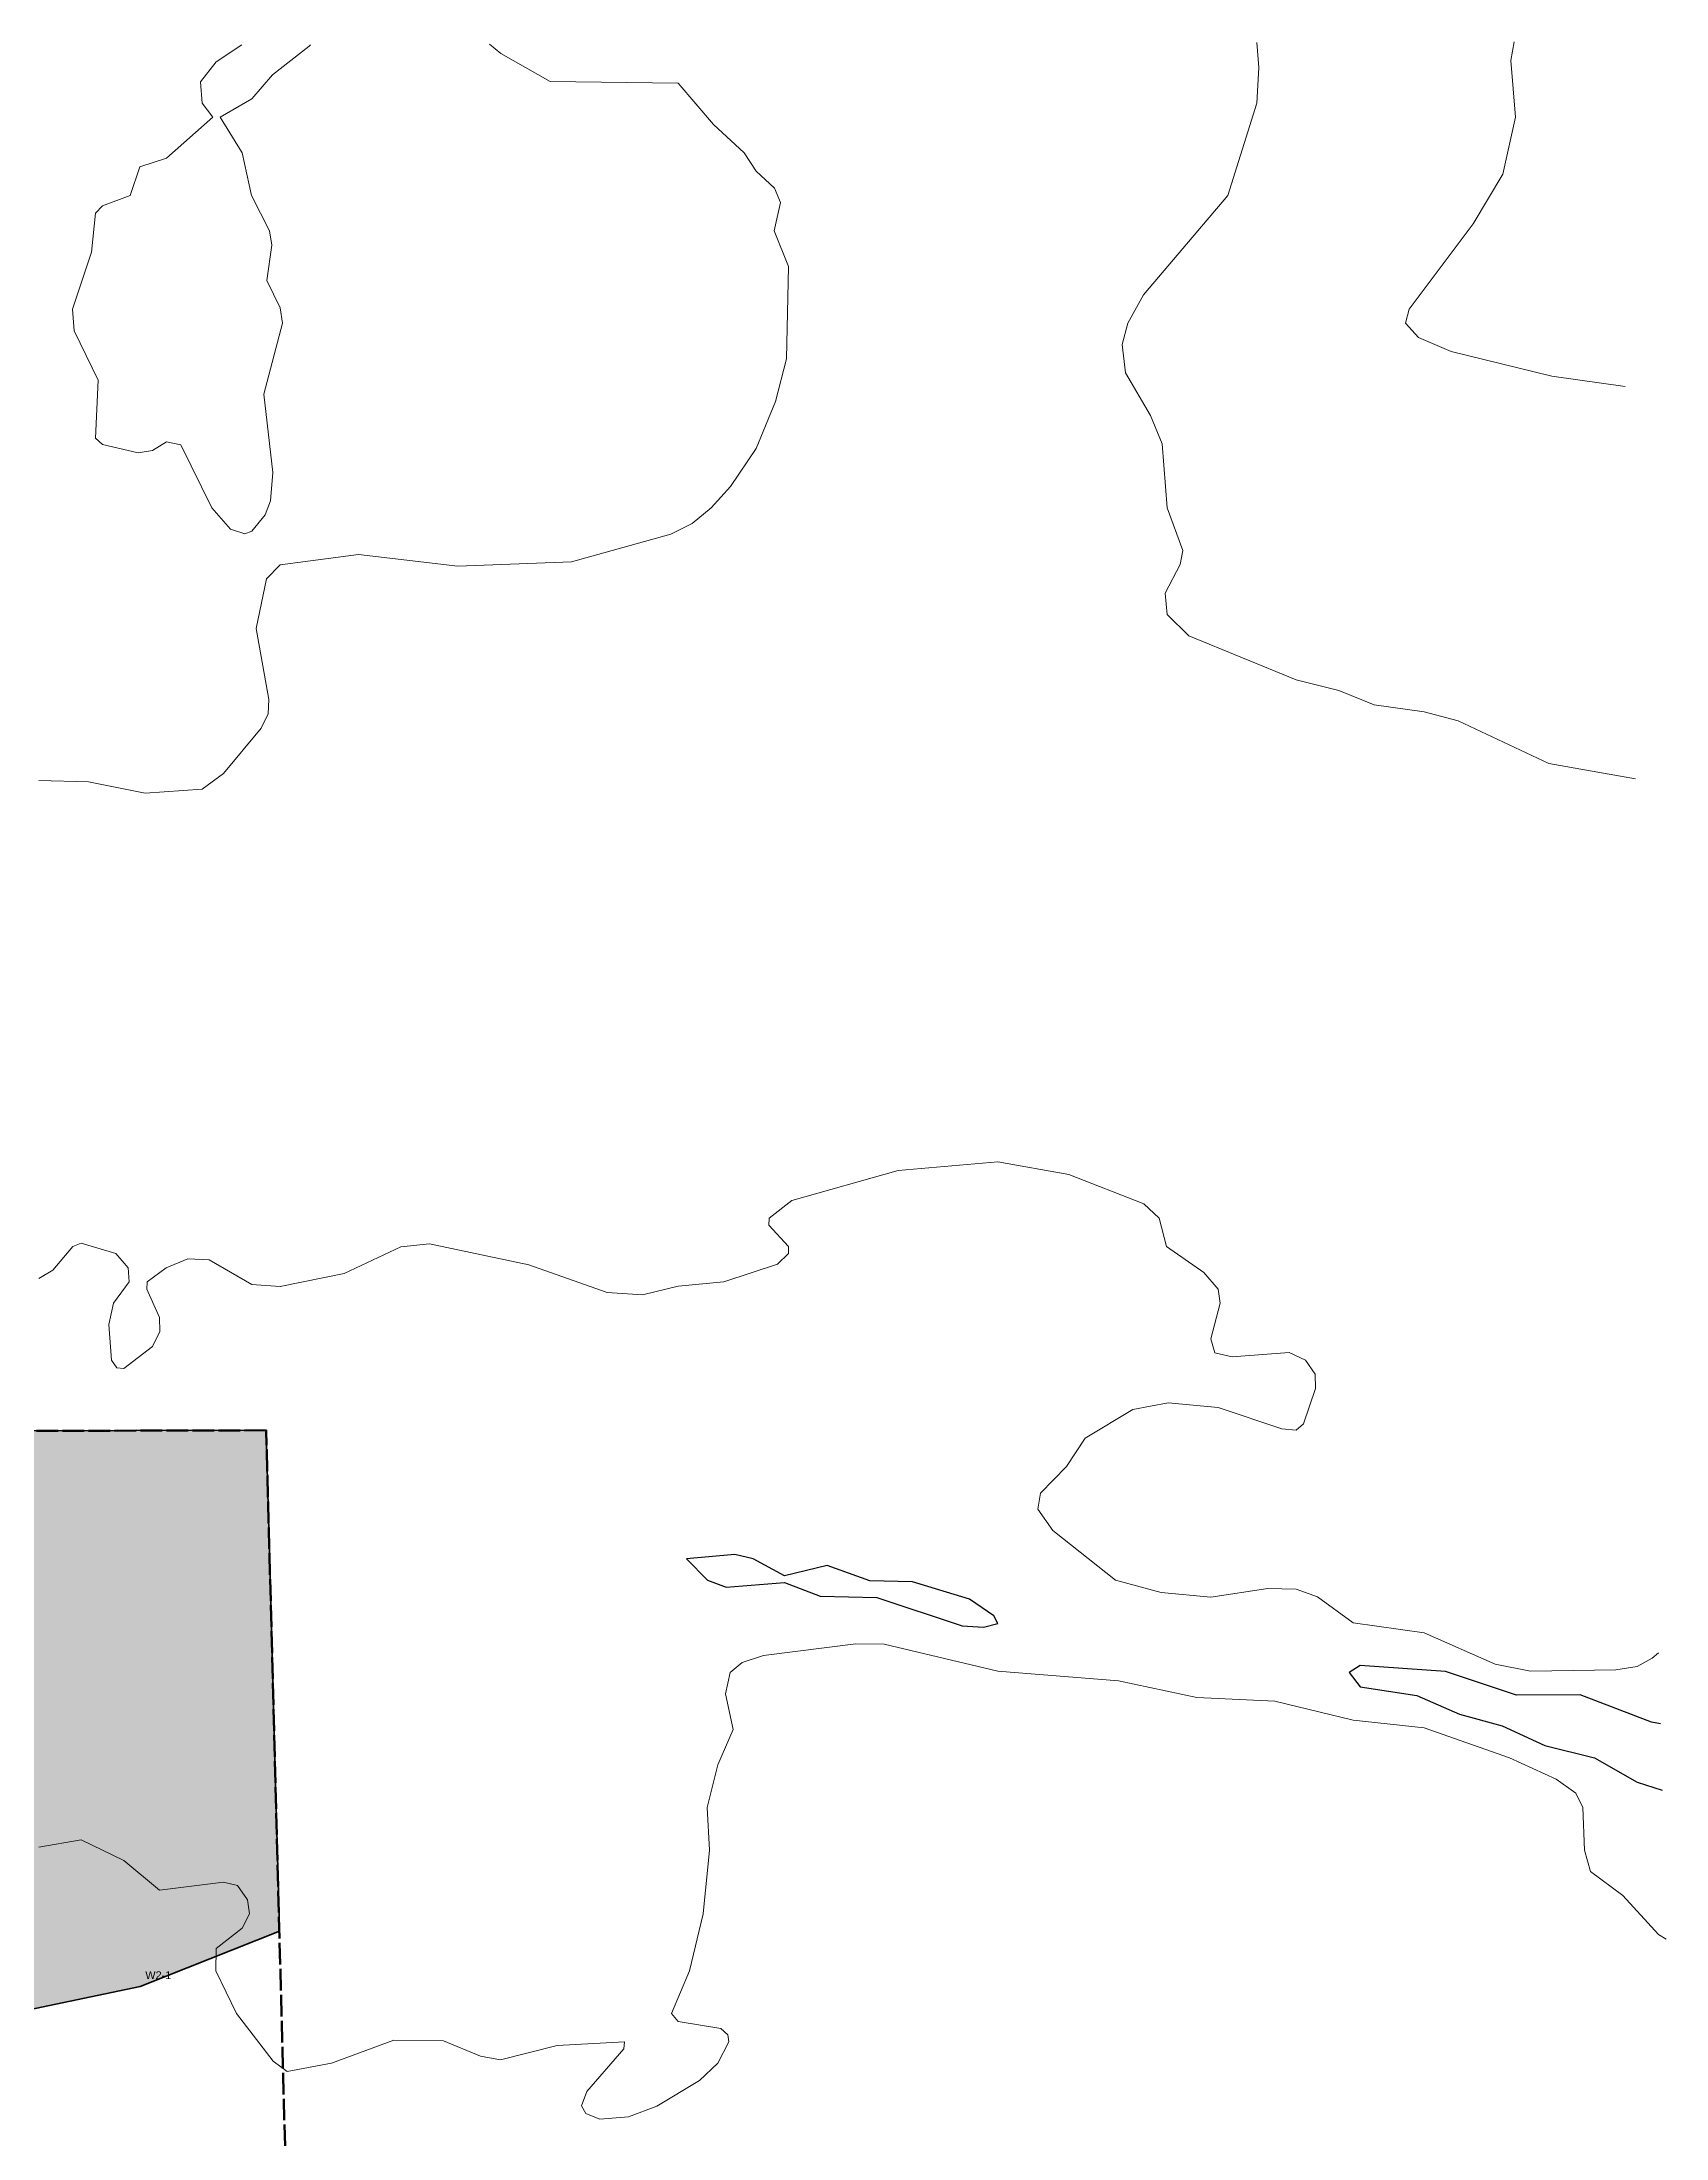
# Model space of a CAD drawing. Extents: x 2962410 to 2964430, y 489634 to 491632.
# Drawn here: x 2964017 to 2964391.9, y 491108.6 to 491592.8 of the extents above; entities that cross this region are included whole.
import ezdxf
from ezdxf.enums import TextEntityAlignment as Align

# ---------------------------------------------------------------- set-up
doc = ezdxf.new("R2010")
doc.units = 21
doc.header["$LTSCALE"] = 10
doc.header["$MEASUREMENT"] = 0
doc.linetypes.add('DASHED', pattern=[0.6, 0.5, -0.1])
for name, color, linetype, lineweight in [('TOPO-CONTOUR-MAJOR', 34, 'CONTINUOUS', 30), ('TOPO-CONTOUR-MINOR', 36, 'CONTINUOUS', 13), ('WETL-FLAG', 2, 'CONTINUOUS', 13), ('WETL-FLAG-ID', 8, 'CONTINUOUS', 13), ('WETL-REVIEW-AREA', 1, 'DASHED', 50), ('WETL-WETLAND-SHRUBCARR', 2, 'CONTINUOUS', 35)]:
    doc.layers.add(name, color=color, linetype=linetype, lineweight=lineweight)
doc.layers.add('WETL-WETLAND-HATCH', color=82, linetype='CONTINUOUS', lineweight=13, transparency=0.65)
doc.styles.add('LABEL', font='arial.ttf')

msp = doc.modelspace()

# ---------------------------------------------------------------- hatches: boundary and pattern name
at = {"layer": 'WETL-WETLAND-HATCH'}
h = msp.add_hatch(color=256, dxfattribs=at)
h.dxf.hatch_style = 1
h.paths.add_polyline_path([(2964039.62, 491143.6), (2963995.85, 491134.5), (2963961.18, 491141.51), (2963926.66, 491147.7), (2963925.8, 491147.11), (2963916.63, 491156.54), (2963914.95, 491158.19), (2963911.68, 491161.14), (2963910.1, 491162.43), (2963907.05, 491164.67), (2963904.14, 491166.43), (2963902.58, 491167.14), (2963900.9, 491167.76), (2963899.08, 491168.27), (2963897.14, 491168.68), (2963895.08, 491168.99), (2963892.89, 491169.2), (2963890.57, 491169.3), (2963885.75, 491169.25), (2963881.21, 491169), (2963879.04, 491168.8), (2963874.92, 491168.25), (2963871.08, 491167.49), (2963868.04, 491167.01), (2963858.55, 491165.81), (2963844.47, 491164.29), (2963814.77, 491161.43), (2963795.59, 491159.44), (2963780.3, 491157.56), (2963774.1, 491156.66), (2963768.88, 491155.79), (2963764.63, 491154.94), (2963758.25, 491153.28), (2963752.58, 491151.51), (2963747.63, 491149.64), (2963743.4, 491147.66), (2963741.56, 491146.64), (2963739.64, 491145.33), (2963737.64, 491143.74), (2963735.56, 491141.87), (2963733.41, 491139.72), (2963731.18, 491137.28), (2963728.87, 491134.57), (2963726.49, 491131.57), (2963724.03, 491128.29), (2963721.62, 491124.78), (2963719.26, 491121.04), (2963716.96, 491117.06), (2963714.7, 491112.86), (2963712.5, 491108.43), (2963710.34, 491103.76), (2963708.24, 491098.87), (2963704.32, 491088.87), (2963702.63, 491084.25), (2963699.78, 491075.78), (2963698.63, 491071.93), (2963697.65, 491068.33), (2963696.86, 491064.98), (2963696.24, 491061.89), (2963695.7, 491057.9), (2963695.24, 491052.99), (2963694.85, 491047.18), (2963694.54, 491040.46), (2963694.16, 491024.29), (2963694.06, 490995.3), (2963693.92, 490980.39), (2963693.82, 490974.67), (2963693.53, 490966.71), (2963693.34, 490964.46), (2963692.89, 490962.26), (2963691.99, 490958.72), (2963690.83, 490954.91), (2963689.34, 490950.95), (2963687.4, 490947.06), (2963685.03, 490943.26), (2963683.09, 490940.8), (2963681.98, 490939.6), (2963680.79, 490938.41), (2963678.13, 490936.1), (2963675.11, 490933.86), (2963672.09, 490931.9), (2963670.62, 490931.05), (2963667.75, 490929.59), (2963666.36, 490928.99), (2963663.65, 490928.04), (2963662.04, 490927.67), (2963660.15, 490927.34), (2963657.99, 490927.07), (2963652.86, 490926.7), (2963649.89, 490926.59), (2963643.12, 490926.53), (2963639.23, 490926.74), (2963634.98, 490927.15), (2963630.36, 490927.76), (2963625.38, 490928.58), (2963620.04, 490929.61), (2963614.32, 490930.83), (2963608.24, 490932.27), (2963590.18, 490936.72), (2963584.99, 490937.9), (2963575.89, 490939.8), (2963568.48, 490941.08), (2963565.4, 490941.49), (2963560.93, 490941.9), (2963547.78, 490942.72), (2963529.04, 490943.54), (2963467.15, 490945.52), (2963450.84, 490946.16), (2963441.5, 490946.7), (2963439.44, 490946.93), (2963439.13, 490947.14), (2963437.38, 490947.32), (2963429.54, 490947.6), (2963406.95, 490947.83), (2963373.81, 490947.8), (2963355.05, 490947.55), (2963347.17, 490947.34), (2963334.38, 490946.78), (2963329.48, 490946.42), (2963321.48, 490945.52), (2963312.77, 490944.31), (2963308.15, 490943.59), (2963298.38, 490941.92), (2963287.89, 490939.95), (2963278, 490937.82), (2963273.44, 490936.72), (2963265.08, 490934.44), (2963261.29, 490933.26), (2963257.75, 490932.06), (2963251.24, 490929.52), (2963244.93, 490926.67), (2963238.83, 490923.52), (2963232.94, 490920.06), (2963227.4, 490916.42), (2963222.69, 490912.99), (2963218.79, 490909.76), (2963217.15, 490908.22), (2963215.72, 490906.73), (2963213.31, 490903.81), (2963211.1, 490900.69), (2963209.1, 490897.35), (2963207.31, 490893.82), (2963206.49, 490891.97), (2963205.75, 490889.97), (2963205.08, 490887.82), (2963204.49, 490885.51), (2963203.98, 490883.05), (2963203.18, 490877.68), (2963202.7, 490871.69), (2963202.62, 490868.72), (2963202.67, 490865.85), (2963202.85, 490863.08), (2963203.16, 490860.42), (2963203.59, 490857.86), (2963204.16, 490855.39), (2963204.85, 490853.04), (2963205.67, 490850.78), (2963206.62, 490848.55), (2963207.7, 490846.34), (2963208.9, 490844.16), (2963210.23, 490842.01), (2963211.69, 490839.88), (2963213.28, 490837.78), (2963215, 490835.71), (2963216.84, 490833.66), (2963220.27, 490830.06), (2963223.35, 490827.15), (2963224.75, 490825.95), (2963226.07, 490824.91), (2963229.66, 490822.54), (2963230.93, 490821.6), (2963233.68, 490819.37), (2963236.68, 490816.66), (2963241.49, 490811.87), (2963244.19, 490808.9), (2963246.39, 490806.19), (2963248.08, 490803.76), (2963248.73, 490802.64), (2963249.28, 490801.35), (2963249.72, 490799.89), (2963250.05, 490798.26), (2963250.27, 490796.45), (2963250.39, 490794.46), (2963250.4, 490792.3), (2963250.09, 490787.46), (2963249.74, 490785.1), (2963249.25, 490782.88), (2963248.62, 490780.8), (2963247.85, 490778.87), (2963246.94, 490777.08), (2963245.88, 490775.43), (2963244.69, 490773.92), (2963243.35, 490772.56), (2963241.83, 490771.26), (2963240.14, 490770.02), (2963238.26, 490768.85), (2963236.21, 490767.73), (2963233.97, 490766.68), (2963231.56, 490765.7), (2963228.97, 490764.77), (2963226.2, 490763.91), (2963220.29, 490762.36), (2963213.89, 490761.03), (2963207, 490759.92), (2963199.62, 490759.03), (2963195.44, 490758.69), (2963190.83, 490758.43), (2963180.3, 490758.14), (2963168.04, 490758.16), (2963154.06, 490758.5), (2963140.92, 490759.14), (2963134.99, 490759.57), (2963129.49, 490760.09), (2963124.42, 490760.68), (2963119.77, 490761.34), (2963115.55, 490762.09), (2963111.76, 490762.91), (2963107.7, 490763.62), (2963103.38, 490764.24), (2963098.79, 490764.75), (2963093.94, 490765.16), (2963088.82, 490765.47), (2963083.44, 490765.67), (2963077.79, 490765.77), (2963066.26, 490765.7), (2963060.94, 490765.55), (2963051.19, 490765.01), (2963046.76, 490764.63), (2963042.63, 490764.17), (2963028.03, 490761.96), (2963020.57, 490761.09), (2963012.89, 490760.42), (2963008.97, 490760.16), (2963005, 490759.95), (2963001.22, 490759.84), (2962997.65, 490759.85), (2962994.27, 490759.95), (2962991.1, 490760.17), (2962988.13, 490760.49), (2962985.35, 490760.91), (2962982.78, 490761.44), (2962980.41, 490762.08), (2962975.37, 490763.75), (2962969.92, 490765.95), (2962967.05, 490767.25), (2962961.01, 490770.25), (2962957.84, 490771.95), (2962954.85, 490773.68), (2962952.06, 490775.42), (2962949.45, 490777.19), (2962947.03, 490778.97), (2962944.8, 490780.78), (2962942.76, 490782.61), (2962940.91, 490784.47), (2962939.24, 490786.34), (2962937.5, 490788.55), (2962935.68, 490791.11), (2962933.78, 490793.99), (2962931.8, 490797.22), (2962929.74, 490800.78), (2962925.4, 490808.93), (2962920.92, 490818.03), (2962918.83, 490822.5), (2962916.86, 490826.92), (2962913.22, 490835.61), (2962910, 490844.08), (2962908.55, 490848.24), (2962907.15, 490852.82), (2962905.8, 490857.83), (2962904.51, 490863.26), (2962903.26, 490869.12), (2962902.07, 490875.4), (2962900.94, 490882.1), (2962897.63, 490904.71), (2962896.3, 490912.99), (2962893.16, 490930.64), (2962889.41, 490949.75), (2962885.06, 490970.3), (2962882.88, 490979.94), (2962880.78, 490988.75), (2962878.75, 490996.75), (2962876.8, 491003.93), (2962874.93, 491010.29), (2962873.14, 491015.82), (2962871.42, 491020.54), (2962869.78, 491024.43), (2962867.73, 491028.92), (2962865.27, 491033.99), (2962862.4, 491039.66), (2962855.43, 491052.76), (2962846.81, 491068.21), (2962837.2, 491084.87), (2962828.51, 491099.28), (2962824.52, 491105.63), (2962820.75, 491111.43), (2962817.21, 491116.65), (2962813.9, 491121.32), (2962807.86, 491129.26), (2962802.22, 491136.18), (2962796.99, 491142.08), (2962794.53, 491144.64), (2962792.17, 491146.95), (2962787.69, 491150.89), (2962785.48, 491152.64), (2962783.3, 491154.23), (2962781.15, 491155.66), (2962779.02, 491156.94), (2962776.92, 491158.07), (2962774.84, 491159.04), (2962772.79, 491159.86), (2962770.64, 491160.56), (2962768.39, 491161.13), (2962766.04, 491161.57), (2962763.58, 491161.89), (2962761.03, 491162.08), (2962758.37, 491162.14), (2962755.62, 491162.08), (2962740.77, 491161.11), (2962737.6, 491268.97), (2962832.53, 491269.19), (2962833.81, 491261.96), (2962834.22, 491260.77), (2962834.84, 491259.54), (2962835.66, 491258.27), (2962836.69, 491256.97), (2962837.92, 491255.64), (2962839.35, 491254.27), (2962840.99, 491252.87), (2962842.84, 491251.44), (2962844.66, 491250.18), (2962846.45, 491249.11), (2962848.22, 491248.21), (2962849.96, 491247.49), (2962851.67, 491246.95), (2962853.36, 491246.6), (2962855.03, 491246.42), (2962856.67, 491246.42), (2962858.2, 491246.47), (2962860.97, 491246.72), (2962863.33, 491247.19), (2962864.35, 491247.49), (2962866.09, 491248.26), (2962866.97, 491248.8), (2962868.88, 491250.26), (2962869.93, 491251.18), (2962872.17, 491253.4), (2962874.64, 491256.13), (2962875.98, 491257.3), (2962877.4, 491258.2), (2962878.9, 491258.85), (2962880.47, 491259.24), (2962882.13, 491259.36), (2962883.86, 491259.23), (2962885.67, 491258.83), (2962887.56, 491258.18), (2962889.43, 491257.34), (2962891.28, 491256.31), (2962893.11, 491255.1), (2962894.92, 491253.71), (2962896.7, 491252.13), (2962898.47, 491250.36), (2962900.21, 491248.41), (2962901.94, 491246.28), (2962903.68, 491243.86), (2962905.44, 491241.17), (2962907.22, 491238.21), (2962909.02, 491234.96), (2962910.84, 491231.44), (2962912.67, 491227.63), (2962914.52, 491223.56), (2962916.39, 491219.2), (2962918.19, 491214.71), (2962919.9, 491210.08), (2962921.54, 491205.31), (2962923.1, 491200.41), (2962924.58, 491195.38), (2962925.99, 491190.21), (2962927.32, 491184.9), (2962928.57, 491179.46), (2962929.66, 491173.54), (2962930.6, 491167.14), (2962931.38, 491160.27), (2962932.01, 491152.92), (2962932.48, 491145.09), (2962932.79, 491136.79), (2962932.95, 491128.01), (2962932.95, 491118.75), (2962932.79, 491109.82), (2962932.48, 491101.21), (2962932.02, 491092.92), (2962931.41, 491084.96), (2962930.64, 491077.32), (2962929.72, 491070.01), (2962928.64, 491063.02), (2962927.41, 491056.36), (2962926.33, 491049.07), (2962925.41, 491041.16), (2962924.64, 491032.62), (2962924.03, 491023.46), (2962923.56, 491013.68), (2962923.26, 491003.27), (2962923.1, 490992.23), (2962923.1, 490980.58), (2962923.26, 490961.01), (2962923.62, 490946.45), (2962923.88, 490941.05), (2962924.18, 490936.89), (2962924.54, 490933.99), (2962924.96, 490932.33), (2962926.39, 490927.95), (2962928.65, 490922.14), (2962931.73, 490914.9), (2962935.62, 490906.24), (2962939.88, 490897.29), (2962942.08, 490892.86), (2962946.64, 490884.07), (2962949, 490879.71), (2962953.87, 490871.07), (2962956.54, 490866.84), (2962959.41, 490862.69), (2962962.48, 490858.62), (2962965.76, 490854.62), (2962969.25, 490850.7), (2962972.94, 490846.85), (2962976.84, 490843.09), (2962980.94, 490839.4), (2962984.93, 490835.96), (2962988.83, 490832.78), (2962992.62, 490829.86), (2962996.31, 490827.2), (2962999.9, 490824.79), (2963003.39, 490822.64), (2963006.77, 490820.74), (2963013.13, 490817.61), (2963016, 490816.28), (2963021.14, 490814.07), (2963025.47, 490812.48), (2963027.33, 490811.92), (2963030.83, 490811.15), (2963032.89, 490810.84), (2963035.14, 490810.58), (2963040.25, 490810.22), (2963043.1, 490810.12), (2963049.4, 490810.06), (2963055.22, 490810.22), (2963057.8, 490810.37), (2963062.27, 490810.84), (2963064.17, 490811.15), (2963065.85, 490811.51), (2963067.3, 490811.92), (2963070.19, 490812.89), (2963073.08, 490814.07), (2963075.96, 490815.46), (2963078.83, 490817.05), (2963082.01, 490819.23), (2963083.75, 490820.58), (2963087.54, 490823.84), (2963089.59, 490825.74), (2963094, 490830.07), (2963096.13, 490832.37), (2963098.13, 490834.73), (2963100, 490837.14), (2963101.74, 490839.6), (2963103.35, 490842.11), (2963104.84, 490844.67), (2963106.2, 490847.29), (2963107.43, 490849.95), (2963108.64, 490853.01), (2963109.82, 490856.45), (2963110.98, 490860.28), (2963112.12, 490864.49), (2963113.24, 490869.09), (2963114.33, 490874.08), (2963117.57, 490890.76), (2963118.77, 490896.07), (2963120.05, 490901.15), (2963121.41, 490906.01), (2963122.84, 490910.64), (2963124.35, 490915.04), (2963125.94, 490919.21), (2963127.61, 490923.16), (2963129.43, 490927.13), (2963131.4, 490931.13), (2963133.53, 490935.15), (2963135.82, 490939.2), (2963138.26, 490943.27), (2963140.85, 490947.37), (2963143.6, 490951.49), (2963146.51, 490955.64), (2963149.88, 490960.09), (2963153.71, 490964.85), (2963158, 490969.92), (2963162.76, 490975.29), (2963167.98, 490980.97), (2963173.67, 490986.96), (2963179.81, 490993.25), (2963186.43, 490999.85), (2963192.57, 491005.73), (2963198.23, 491010.9), (2963203.42, 491015.35), (2963208.14, 491019.08), (2963212.39, 491022.1), (2963216.17, 491024.4), (2963219.47, 491025.98), (2963222.3, 491026.85), (2963225.22, 491027.6), (2963228.23, 491028.25), (2963231.34, 491028.79), (2963234.54, 491029.22), (2963237.83, 491029.54), (2963241.22, 491029.75), (2963244.7, 491029.86), (2963248.27, 491029.85), (2963251.76, 491029.75), (2963255.17, 491029.54), (2963258.5, 491029.23), (2963261.74, 491028.82), (2963264.91, 491028.31), (2963267.99, 491027.7), (2963270.98, 491026.98), (2963273.9, 491026.17), (2963277.22, 491025.48), (2963280.94, 491024.92), (2963285.07, 491024.49), (2963289.59, 491024.18), (2963294.52, 491024.01), (2963299.85, 491023.96), (2963305.58, 491024.04), (2963311.72, 491024.24), (2963318.34, 491024.96), (2963325.45, 491026.19), (2963333.04, 491027.92), (2963341.12, 491030.17), (2963349.69, 491032.92), (2963358.74, 491036.19), (2963368.28, 491039.96), (2963395.76, 491051.59), (2963409.77, 491057.32), (2963420.32, 491061.43), (2963427.43, 491063.91), (2963434.34, 491065.91), (2963442.14, 491067.8), (2963450.82, 491069.59), (2963464.99, 491072.1), (2963469.28, 491072.93), (2963476.95, 491074.58), (2963480.32, 491075.4), (2963486.16, 491077.05), (2963488.62, 491077.87), (2963494, 491079.97), (2963496.92, 491081.25), (2963503.23, 491084.28), (2963510.15, 491087.92), (2963513.84, 491089.97), (2963517.31, 491092.01), (2963520.57, 491094.04), (2963523.61, 491096.07), (2963526.43, 491098.09), (2963529.03, 491100.1), (2963531.42, 491102.1), (2963533.59, 491104.1), (2963539.25, 491109.7), (2963544.34, 491114.22), (2963547.4, 491116.63), (2963548.84, 491117.66), (2963553.58, 491120.57), (2963560.82, 491124.63), (2963570.56, 491129.84), (2963582.8, 491136.19), (2963589.78, 491139.69), (2963605.42, 491147.2), (2963623.27, 491155.42), (2963643.34, 491164.32), (2963664.14, 491173.3), (2963673.12, 491177.09), (2963688.27, 491183.31), (2963694.43, 491185.73), (2963699.65, 491187.69), (2963703.92, 491189.19), (2963707.26, 491190.23), (2963715.05, 491192.31), (2963724.34, 491194.38), (2963735.12, 491196.45), (2963753.26, 491199.57), (2963758.67, 491200.65), (2963763.62, 491201.76), (2963768.12, 491202.89), (2963772.16, 491204.05), (2963775.74, 491205.23), (2963778.86, 491206.43), (2963784.01, 491208.87), (2963786.32, 491210.05), (2963790.39, 491212.33), (2963792.16, 491213.43), (2963795.16, 491215.56), (2963796.39, 491216.58), (2963798.62, 491218.63), (2963799.62, 491219.65), (2963801.39, 491221.71), (2963802.16, 491222.73), (2963803.46, 491224.78), (2963804, 491226.04), (2963804.46, 491227.52), (2963804.85, 491229.24), (2963805.15, 491231.19), (2963805.54, 491235.77), (2963805.62, 491241.28), (2963805.51, 491244.07), (2963805.3, 491246.79), (2963804.98, 491249.43), (2963804.56, 491252), (2963804.04, 491254.49), (2963803.4, 491256.91), (2963802.67, 491259.25), (2963798.13, 491271.45), (2964068.73, 491272.08), (2964071.77, 491156.41)])

# ---------------------------------------------------------------- linework, layer by layer
at = {"layer": 'TOPO-CONTOUR-MAJOR', "elevation": 890}
msp.add_lwpolyline([(2964237.63, 491227.44), (2964236.7, 491229.26), (2964231.07, 491233.08), (2964217.95, 491237.06), (2964208.11, 491237.35), (2964198.27, 491240.89), (2964188.43, 491238.48), (2964181.14, 491242.38), (2964176.95, 491243.37), (2964165.78, 491242.38), (2964170.59, 491237.46), (2964174.94, 491235.82), (2964188.43, 491236.97), (2964196.63, 491233.79), (2964209.75, 491233.46), (2964229.43, 491226.96), (2964234.35, 491226.61)], close=True, dxfattribs=at)
msp.add_lwpolyline([(2964390.62, 491204.31), (2964388.54, 491204.66), (2964372.13, 491210.98), (2964357.37, 491210.89), (2964340.97, 491216.4), (2964321.29, 491217.73), (2964318.79, 491216.14), (2964321.29, 491212.85), (2964334.41, 491210.83), (2964344.25, 491206.56), (2964354.09, 491203.82), (2964363.93, 491199.27), (2964375.41, 491196.47), (2964385.26, 491190.84), (2964391.02, 491188.97)], dxfattribs=at)
at = {"layer": 'TOPO-CONTOUR-MINOR'}
for points, elevation in [([(2964016.2, 491422.17), (2964027.68, 491421.88), (2964040.81, 491419.27), (2964053.93, 491420.18), (2964058.85, 491423.76), (2964067.55, 491434.29), (2964069.18, 491437.57), (2964069.36, 491440.85), (2964066.42, 491457.25), (2964068.83, 491468.74), (2964071.97, 491471.97), (2964090.01, 491474.38), (2964112.98, 491471.7), (2964139.22, 491472.69), (2964162.18, 491479.08), (2964167.1, 491481.51), (2964171.47, 491485.14), (2964175.96, 491490.06), (2964181.87, 491498.86), (2964186.29, 491509.74), (2964188.87, 491519.58), (2964189.31, 491540.91), (2964185.99, 491549.11), (2964187.49, 491555.67), (2964186.06, 491558.95), (2964181.87, 491562.94), (2964179.1, 491567.15), (2964172.02, 491573.68), (2964163.82, 491583.22), (2964134.3, 491583.64), (2964122.87, 491590.11), (2964120.32, 491592.2)], 892), ([(2964078.93, 491592.1), (2964078.65, 491591.75), (2964070.16, 491585.19), (2964065.41, 491579.62), (2964058.1, 491575.35), (2964063.16, 491567.15), (2964065.33, 491557.31), (2964069.46, 491549.11), (2964070.02, 491545.83), (2964068.91, 491537.63), (2964071.97, 491531.3), (2964072.47, 491527.78), (2964068.22, 491511.38), (2964070.3, 491493.34), (2964069.7, 491486.78), (2964068.52, 491483.5), (2964065.41, 491479.76), (2964063.77, 491479.13), (2964060.49, 491480.25), (2964056.18, 491485.14), (2964049.01, 491499.68), (2964045.73, 491500.35), (2964042.45, 491498.42), (2964039.17, 491497.86), (2964030.96, 491499.81), (2964029.32, 491501.27), (2964029.94, 491514.66), (2964024.4, 491526.03), (2964024, 491531.06), (2964028.37, 491544.19), (2964029.32, 491553.23), (2964030.96, 491554.88), (2964037.36, 491557.31), (2964039.55, 491563.87), (2964045.73, 491565.91), (2964056.43, 491575.35), (2964053.93, 491578.64), (2964053.57, 491583.55), (2964057.21, 491588.19), (2964063.13, 491592.07)], 892), ([(2964384.88, 491422.59), (2964364.89, 491426.09), (2964343.95, 491435.93), (2964336.05, 491438.05), (2964324.57, 491439.62), (2964316.37, 491442.97), (2964306.52, 491445.42), (2964281.72, 491455.61), (2964276.71, 491460.53), (2964276.28, 491465.46), (2964279.78, 491472.02), (2964280.37, 491475.3), (2964276.76, 491485.14), (2964275.62, 491499.9), (2964272.9, 491506.46), (2964267.14, 491516.3), (2964266.38, 491522.86), (2964267.65, 491527.78), (2964271.26, 491534.35), (2964290.73, 491557.31), (2964297.45, 491578.63), (2964297.92, 491586.83), (2964297.43, 491592.61)], 894), ([(2964382.5, 491513.18), (2964365.57, 491515.55), (2964342.31, 491521.22), (2964334.78, 491524.5), (2964331.75, 491527.78), (2964332.59, 491531.06), (2964347.41, 491550.75), (2964354.21, 491562.23), (2964357.19, 491575.35), (2964356.05, 491588.47), (2964356.83, 491592.75)], 896), ([(2964390.19, 491220.68), (2964388.74, 491219.42), (2964385.26, 491217.56), (2964380.34, 491216.73), (2964360.65, 491216.43), (2964352.45, 491218.05), (2964336.05, 491225.31), (2964319.65, 491227.6), (2964311.45, 491233.63), (2964306.52, 491235.43), (2964299.96, 491235.51), (2964286.84, 491233.58), (2964275.36, 491234.61), (2964264.79, 491237.46), (2964250.34, 491248.94), (2964246.88, 491253.86), (2964247.48, 491257.53), (2964253.49, 491263.71), (2964257.84, 491270.27), (2964268.8, 491276.92), (2964277, 491278.42), (2964288.48, 491277.34), (2964303.24, 491272.44), (2964306.52, 491272.14), (2964308.19, 491273.55), (2964311.02, 491281.75), (2964310.89, 491285.03), (2964308.65, 491288.31), (2964304.88, 491290.07), (2964291.76, 491289.08), (2964287.73, 491289.95), (2964286.81, 491293.23), (2964288.99, 491301.43), (2964288.5, 491304.71), (2964285.2, 491308.56), (2964276.59, 491314.55), (2964274.88, 491321.11), (2964271.38, 491324.39), (2964254.04, 491331.18), (2964237.63, 491334.09), (2964214.67, 491332.11), (2964190.07, 491325.16), (2964184.84, 491321.11), (2964184.76, 491319.47), (2964189.34, 491314.55), (2964189.35, 491312.91), (2964186.79, 491310.42), (2964174.41, 491306.35), (2964163.82, 491305.34), (2964155.62, 491303.37), (2964147.42, 491303.88), (2964129.38, 491310.29), (2964106.41, 491315.15), (2964099.85, 491314.46), (2964086.73, 491308.3), (2964071.97, 491305.3), (2964065.41, 491305.78), (2964055.57, 491311.49), (2964050.65, 491311.66), (2964045.61, 491309.63), (2964041.25, 491306.35), (2964041.17, 491304.71), (2964044.07, 491298.15), (2964044.18, 491294.87), (2964042.45, 491291.44), (2964035.88, 491286.34), (2964034.24, 491286.54), (2964033, 491288.31), (2964032.42, 491296.51), (2964033.51, 491301.43), (2964037.12, 491306.35), (2964036.88, 491309.63), (2964034, 491312.91), (2964026.04, 491315.27), (2964024.06, 491314.55), (2964019.48, 491309.11), (2964016.2, 491307.18)], 892), ([(2964016.2, 491175.84), (2964026.04, 491177.46), (2964035.88, 491172.73), (2964044.09, 491165.85), (2964058.85, 491167.75), (2964062.13, 491166.92), (2964064.42, 491163.65), (2964064.89, 491160.37), (2964063.17, 491157.09), (2964057.21, 491152.37), (2964057.08, 491147.25), (2964061.91, 491137.41), (2964070.33, 491126.4), (2964073.61, 491124.02), (2964083.81, 491125.93), (2964098.21, 491131.19), (2964109.7, 491131.11), (2964118.23, 491127.57), (2964122.82, 491126.7), (2964135.94, 491130.03), (2964151.44, 491130.85), (2964151.28, 491129.21), (2964142.77, 491119.36), (2964141.5, 491116.08), (2964142.5, 491114.27), (2964145.78, 491113.01), (2964152.34, 491113.54), (2964158.9, 491116.02), (2964168.74, 491121.94), (2964173.04, 491125.93), (2964175.55, 491130.85), (2964175.33, 491132.49), (2964173.66, 491133.96), (2964163.82, 491135.53), (2964162.34, 491137.41), (2964166.44, 491147.25), (2964169.64, 491160.37), (2964171.1, 491175.13), (2964170.55, 491184.97), (2964172.97, 491194.82), (2964176.52, 491203.02), (2964174.81, 491211.22), (2964175.86, 491216.14), (2964178.59, 491218.48), (2964183.51, 491220.04), (2964204.83, 491222.73), (2964211.39, 491222.69), (2964237.63, 491216.49), (2964265.52, 491214.19), (2964283.56, 491210.35), (2964301.6, 491209.5), (2964319.65, 491205.15), (2964336.05, 491203.38), (2964355.78, 491196.46), (2964366.54, 491191.53), (2964371.13, 491188.25), (2964372.72, 491184.97), (2964373.07, 491175.13), (2964374.46, 491170.21), (2964381.98, 491164.65), (2964390.18, 491155.66), (2964391.93, 491154.54)], 892)]:
    msp.add_lwpolyline(points, dxfattribs=dict(at, elevation=elevation))
at = {"layer": 'WETL-FLAG'}
msp.add_point((2964039.62, 491143.6), dxfattribs=at)
at = {"layer": 'WETL-REVIEW-AREA'}
msp.add_lwpolyline([(2964068.73, 491272.08), (2962737.6, 491268.97), (2962776.13, 489956.12), (2964102.85, 489973.11)], close=True, dxfattribs=at)
at = {"layer": 'WETL-WETLAND-SHRUBCARR'}
msp.add_lwpolyline([(2963798.13, 491271.45), (2964068.73, 491272.08), (2964071.77, 491156.41), (2964039.62, 491143.6), (2963995.85, 491134.5)], dxfattribs=at)

# ---------------------------------------------------------------- texts
at = {"layer": 'WETL-FLAG-ID', "style": 'LABEL'}
msp.add_text('W2-1', height=1.8, dxfattribs=at).set_placement((2964040.82, 491144.8), align=Align.BOTTOM_LEFT)

doc.saveas('drawing.dxf')
